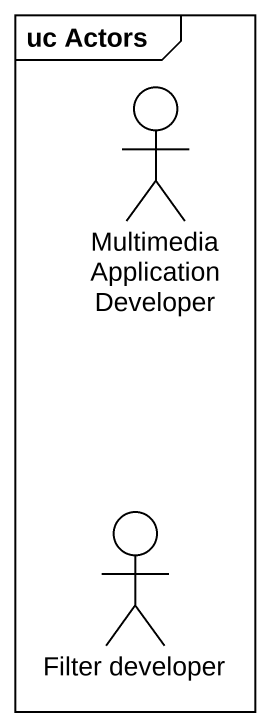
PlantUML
@startuml
mainframe uc Actors
actor "Multimedia Application Developer" as Multimedia_Application
actor "Filter developer" as Filter_developer
@enduml
